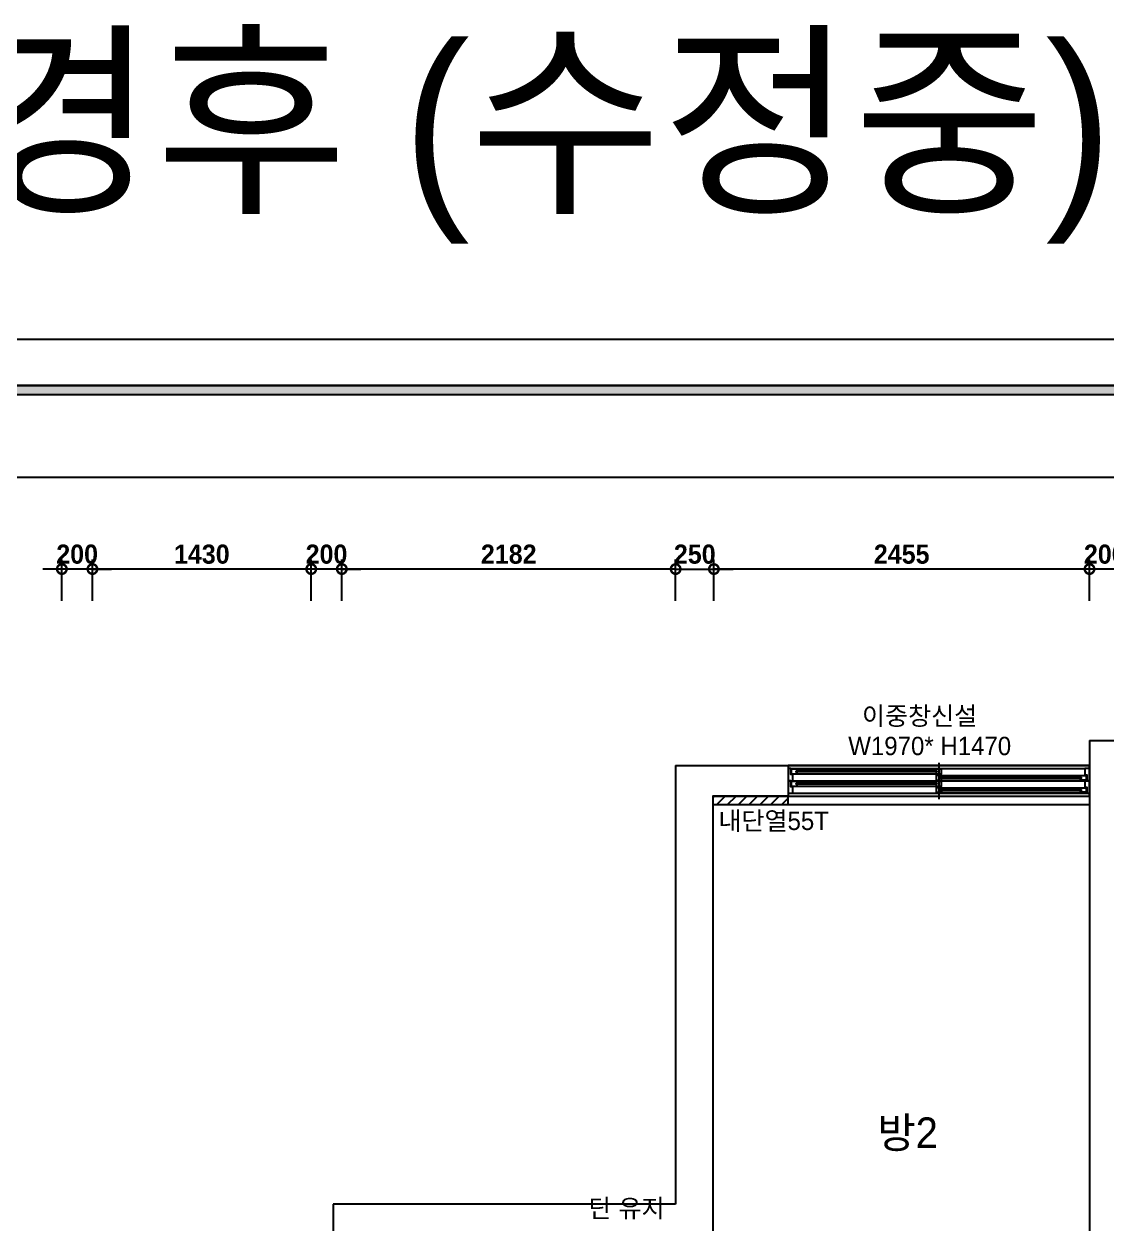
# Model space of a CAD drawing. Header units: inches. Extents: x 4138 to 127072, y -26315 to 43858.
# Drawn here: x 60375 to 67453, y 36012 to 43858 of the extents above; entities that cross this region are included whole.
import ezdxf
from ezdxf.enums import TextEntityAlignment as Align

# ---------------------------------------------------------------- set-up
doc = ezdxf.new("R2010")
doc.units = ezdxf.units.IN
doc.header["$LTSCALE"] = 50
doc.header["$MEASUREMENT"] = 0
for name, color, linetype in [('0-ELC TEXT', 7, 'Continuous'), ('02-WAL', 2, 'Continuous'), ('03-TEXT', 3, 'Continuous'), ('03-WAL NEW', 3, 'Continuous'), ('07-DIM', 5, 'Continuous'), ('07-DIM WAL', 5, 'Continuous'), ('FORM(YOURNAME)-11', 1, 'Continuous'), ('도면층4', 4, 'Continuous')]:
    doc.layers.add(name, color=color, linetype=linetype)
doc.styles.add('YOURNAME', font='HY울릉도M.TTF')
doc.styles.add('넥슨고딕', font='')
doc.styles.add('코레일둥고', font='Korail_Round_Gothic_Medium.ttf')
doc.styles.get('넥슨고딕').set_extended_font_data('NEXON Lv1 Gothic Bold', bold=True)
doc.dimstyles.new('50', dxfattribs={"dimscale": 50, "dimtxt": 2.5, "dimasz": 2.5, "dimexe": 1.25, "dimexo": 2, "dimtad": 1, "dimdec": 0, "dimtxsty": '넥슨고딕', "dimblk": 'DOTSMALL', "dimcen": 2.5, "dimclrd": 1, "dimclre": 1, "dimclrt": 2, "dimadec": 0, "dimazin": 0, "dimtfac": 1, "dimtdec": 0, "dimtix": 1, "dimtmove": 0, "dimatfit": 3, "dimldrblk": 'DOTSMALL', "dimfxl": 1.25, "dimarcsym": 0})

# ---------------------------------------------------------------- blocks, each defined once
blk = doc.blocks.new('FORM-PLAN')
at = {"layer": 'FORM(YOURNAME)-11'}
h = blk.add_hatch(color=256, dxfattribs=at)
h.dxf.hatch_style = 1
h.paths.add_polyline_path([(-71444, 55115), (10556, 55115), (10556, 54915), (-71444, 54915)])
h.paths.add_polyline_path([(-71444, -2085), (10556, -2085), (10556, -2285), (-71444, -2285)])
at = {"layer": 'Defpoints', "color": 158}
for points in [[(-71444, -2285), (10556, -2285), (10556, 55115), (-71444, 55115)], [(-69444, 53115), (-64, 53115), (-64, 1215), (-69444, 1215)]]:
    blk.add_lwpolyline(points, close=True, dxfattribs=at)
at = {"layer": 'FORM(YOURNAME)-11', "color": 250}
blk.add_lwpolyline([(-72444, -3285), (11556, -3285), (11556, 56115), (-72444, 56115)], close=True, dxfattribs=at)
at = {"layer": 'FORM(YOURNAME)-11'}
blk.add_lwpolyline([(-71444, 55115), (10556, 55115), (10556, 54915), (-71444, 54915)], close=True, dxfattribs=at)
at = {"layer": 'FORM(YOURNAME)-11', "color": 3, "style": 'YOURNAME'}
for tag, height, p in [('1', 450, (9905, 18188)), ('2', 450, (9905, 17544)), ('3', 450, (9905, 16257)), ('4', 450, (9905, 14326)), ('5', 515, (9905, 12009)), ('6', 515, (9905, 9757)), ('7', 515, (9905, 7504)), ('8', 515, (9905, 5252)), ('9', 515, (9905, 2999)), ('10', 515, (5655, 811)), ('11', 515, (9905, 747)), ('12', 515, (5655, -1441)), ('13', 515, (9905, -1441))]:
    blk.add_attdef(tag, text='', height=height, dxfattribs=at).set_placement(p, align=Align.MIDDLE_RIGHT)
blk = doc.blocks.new('FLOOR')
at = {"layer": '02-WAL'}
for p, q in [((45594.7, 47114.3), (45594.7, 46951.3)), ((45594.7, 47114.3), (52924.7, 47114.3)), ((42889.7, 46951.3), (45594.7, 46951.3)), ((42889.7, 46951.3), (42889.7, 44084.3)), ((43131.7, 46751.3), (43131.7, 42404.3)), ((43131.7, 46751.3), (45594.7, 46751.3)), ((45594.7, 46751.3), (45594.7, 42204.3)), ((40651.7, 44084.3), (40651.7, 42404.3)), ((42889.7, 44084.3), (40651.7, 44084.3))]:
    blk.add_line(p, q, dxfattribs=at)
at = {"layer": '도면층4'}
for p, q in [((43624.7, 46951.3), (43624.7, 46751.3)), ((45594.7, 46951.3), (43624.7, 46951.3)), ((43624.7, 46951.3), (43624.7, 46751.3)), ((43642.1, 46931.3), (45564.7, 46931.3)), ((43683.8, 46926.4), (44592.2, 46926.4)), ((44609.7, 46967.5), (44609.7, 46810.5)), ((45594.7, 46951.3), (45594.7, 46751.3)), ((45594.7, 46751.3), (45594.7, 46951.3)), ((43642.1, 46851.3), (45564.7, 46851.3)), ((43654.7, 46851.3), (45577.2, 46851.3)), ((43683.8, 46896.4), (43683.8, 46906.4)), ((43683.8, 46896.4), (44592.2, 46896.4)), ((43683.8, 46846.3), (44592.2, 46846.3)), ((44609.7, 46887.4), (44609.7, 46730.4)), ((44627.2, 46886), (45536, 46886)), ((44627.2, 46856), (45536, 46856)), ((43654.7, 46771.3), (45577.2, 46771.2)), ((43683.8, 46816.3), (43683.8, 46826.3)), ((43683.8, 46816.3), (44592.2, 46816.3)), ((44627.2, 46805.9), (45536, 46805.9)), ((44627.2, 46775.9), (45536, 46775.9)), ((43624.7, 46751.3), (45594.7, 46751.3))]:
    blk.add_line(p, q, dxfattribs=at)
for points in [[(43624.7, 46860.3), (43624.7, 46851.3), (43654.7, 46851.3), (43654.7, 46892.3), (43642.1, 46892.3), (43642.1, 46931.3), (43624.7, 46931.3), (43624.7, 46922.3)], [(43683.8, 46906.4), (43678.2, 46908.2), (43678.2, 46914.6), (43683.8, 46916.4), (43683.8, 46926.4), (43645.8, 46926.4), (43645.8, 46896.4), (43683.8, 46896.4)], [(43683.8, 46917.2), (43686.5, 46915.8), (43687, 46914.8), (43687.6, 46913.4)], [(44592.2, 46917.2), (44589.4, 46915.8), (44588.9, 46914.8), (44588.4, 46913.4)], [(45594.7, 46922.3), (45594.7, 46931.3), (45564.7, 46931.3), (45564.7, 46892.4), (45564.7, 46890.3), (45577.2, 46890.3), (45577.2, 46851.3), (45594.7, 46851.3), (45594.7, 46860.3)], [(43624.7, 46780.3), (43624.7, 46771.3), (43654.7, 46771.3), (43654.7, 46812.3), (43642.1, 46812.3), (43642.1, 46851.3), (43624.7, 46851.3), (43624.7, 46842.3)], [(43683.8, 46826.3), (43678.2, 46828.1), (43678.2, 46834.5), (43683.8, 46836.3), (43683.8, 46846.3), (43645.8, 46846.3), (43645.8, 46816.3), (43683.8, 46816.3)], [(44595.7, 46909.4), (43680.3, 46909.4), (43680.3, 46913.4), (44595.7, 46913.4), (44595.7, 46909.4), (44595.7, 46913.4)], [(43683.8, 46905.6), (43686.5, 46907), (43687, 46908), (43687.6, 46909.4)], [(43683.8, 46837.1), (43686.5, 46835.7), (43687, 46834.7), (43687.6, 46833.3)], [(44592.2, 46905.6), (44589.4, 46907), (44588.9, 46908), (44588.4, 46909.4)], [(44592.2, 46837.1), (44589.4, 46835.7), (44588.9, 46834.7), (44588.4, 46833.3)], [(44627.2, 46876.8), (44630, 46875.4), (44630.5, 46874.4), (44631, 46873)], [(44627.2, 46865.2), (44630, 46866.6), (44630.5, 46867.6), (44631, 46869)], [(45536, 46876.8), (45533.2, 46875.4), (45532.7, 46874.4), (45532.2, 46873)], [(45536, 46865.2), (45533.2, 46866.6), (45532.7, 46867.6), (45532.2, 46869)], [(45594.7, 46842.2), (45594.7, 46851.3), (45564.7, 46851.3), (45564.7, 46812.3), (45564.7, 46810.2), (45577.2, 46810.2), (45577.2, 46771.2), (45594.7, 46771.2), (45594.7, 46780.2)], [(44595.7, 46829.3), (43680.3, 46829.3), (43680.3, 46833.3), (44595.7, 46833.3), (44595.7, 46829.3), (44595.7, 46833.3)], [(43683.8, 46825.5), (43686.5, 46826.9), (43687, 46827.9), (43687.6, 46829.3)], [(44592.2, 46825.5), (44589.4, 46826.9), (44588.9, 46827.9), (44588.4, 46829.3)], [(44627.2, 46796.7), (44630, 46795.4), (44630.5, 46794.4), (44631, 46792.9)], [(44627.2, 46785.2), (44630, 46786.5), (44630.5, 46787.5), (44631, 46788.9)], [(45536, 46796.7), (45533.2, 46795.4), (45532.7, 46794.4), (45532.2, 46792.9)], [(45536, 46785.2), (45533.2, 46786.5), (45532.7, 46787.5), (45532.2, 46788.9)]]:
    blk.add_lwpolyline(points, dxfattribs=at)
for points in [[(44597.7, 46908.2), (44592.2, 46906.4), (44592.2, 46896.4), (44627.2, 46896.4), (44627.2, 46926.4), (44592.2, 46926.4), (44592.2, 46916.4), (44597.7, 46914.6)], [(44592.2, 46856), (44627.2, 46856), (44627.2, 46866), (44621.7, 46867.8), (44621.7, 46874.3), (44627.2, 46876), (44627.2, 46886), (44592.2, 46886)], [(44597.7, 46828.1), (44592.2, 46826.3), (44592.2, 46816.3), (44627.2, 46816.3), (44627.2, 46846.3), (44592.2, 46846.3), (44592.2, 46836.3), (44597.7, 46834.5)], [(45539.5, 46869), (44623.7, 46869), (44623.7, 46873), (45539.5, 46873)], [(45541.5, 46874.3), (45536, 46876), (45536, 46886), (45574, 46886), (45574, 46856), (45536, 46856), (45536, 46866), (45541.5, 46867.8)], [(44592.2, 46775.9), (44627.2, 46775.9), (44627.2, 46785.9), (44621.7, 46787.7), (44621.7, 46794.2), (44627.2, 46795.9), (44627.2, 46805.9), (44592.2, 46805.9)], [(45539.5, 46788.9), (44623.7, 46788.9), (44623.7, 46792.9), (45539.5, 46792.9)], [(45541.5, 46794.2), (45536, 46795.9), (45536, 46805.9), (45574, 46805.9), (45574, 46775.9), (45536, 46775.9), (45536, 46785.9), (45541.5, 46787.7)]]:
    blk.add_lwpolyline(points, close=True, dxfattribs=at)
blk = doc.blocks.new('_DOTSMALL')
at = {"color": 0, "linetype": 'ByBlock', "const_width": 0.5}
blk.add_lwpolyline([(-0.0625, 0, 1), (0.0625, 0, 1)], format="xyb", close=True, dxfattribs=at)
blk = doc.blocks.new('*D243')
at = {"layer": '07-DIM', "color": 1, "lineweight": -2, "transparency": 16777216}
for p, q in [((67338.9, 40086.1), (67338.9, 40356.5)), ((67538.9, 40086.1), (67538.9, 40356.5)), ((67338.9, 40294), (67213.9, 40294)), ((67538.9, 40294), (67338.9, 40294)), ((67538.9, 40294), (67663.9, 40294))]:
    blk.add_line(p, q, dxfattribs=at)
at = {"layer": 'Defpoints', "color": 0, "transparency": 16777216}
for p in [(67338.9, 40294), (67338.9, 39986.1), (67538.9, 39986.1)]:
    blk.add_point(p, dxfattribs=at)
at = {"layer": '07-DIM', "color": 1, "lineweight": -2, "transparency": 16777216, "xscale": 125, "yscale": 125, "zscale": 125}
blk.add_blockref('_DOTSMALL', (67338.9, 40294), dxfattribs=at)
at = {"layer": '07-DIM', "color": 1, "lineweight": -2, "transparency": 16777216, "xscale": 125, "yscale": 125, "zscale": 125, "rotation": 180}
blk.add_blockref('_DOTSMALL', (67538.9, 40294), dxfattribs=at)
at = {"layer": '07-DIM', "color": 2, "transparency": 16777216, "insert": (67438.9, 40390.8), "char_height": 125, "attachment_point": 5, "style": '넥슨고딕'}
blk.add_mtext('200', dxfattribs=at)
blk = doc.blocks.new('*D244')
at = {"layer": '07-DIM', "color": 1, "lineweight": -2, "transparency": 16777216}
for p, q in [((64883.9, 40086.1), (64883.9, 40356.5)), ((67338.9, 40086.1), (67338.9, 40356.5)), ((67338.9, 40294), (64883.9, 40294))]:
    blk.add_line(p, q, dxfattribs=at)
at = {"layer": 'Defpoints', "color": 0, "transparency": 16777216}
for p in [(64883.9, 40294), (64883.9, 39986.1), (67338.9, 39986.1)]:
    blk.add_point(p, dxfattribs=at)
at = {"layer": '07-DIM', "color": 1, "lineweight": -2, "transparency": 16777216, "xscale": 125, "yscale": 125, "zscale": 125, "rotation": 180}
blk.add_blockref('_DOTSMALL', (64883.9, 40294), dxfattribs=at)
at = {"layer": '07-DIM', "color": 1, "lineweight": -2, "transparency": 16777216, "xscale": 125, "yscale": 125, "zscale": 125}
blk.add_blockref('_DOTSMALL', (67338.9, 40294), dxfattribs=at)
at = {"layer": '07-DIM', "color": 2, "transparency": 16777216, "insert": (66111.4, 40390.8), "char_height": 125, "attachment_point": 5, "style": '넥슨고딕'}
blk.add_mtext('2455', dxfattribs=at)
blk = doc.blocks.new('*D245')
at = {"layer": '07-DIM', "color": 1, "lineweight": -2, "transparency": 16777216}
for p, q in [((64633.9, 40086.1), (64633.9, 40356.5)), ((64883.9, 40086.1), (64883.9, 40356.5)), ((64633.9, 40294), (64508.9, 40294)), ((64633.9, 40294), (64883.9, 40294)), ((64883.9, 40294), (65008.9, 40294))]:
    blk.add_line(p, q, dxfattribs=at)
at = {"layer": 'Defpoints', "color": 0, "transparency": 16777216}
for p in [(64883.9, 40294), (64633.9, 39986.1), (64883.9, 39986.1)]:
    blk.add_point(p, dxfattribs=at)
at = {"layer": '07-DIM', "color": 1, "lineweight": -2, "transparency": 16777216, "xscale": 125, "yscale": 125, "zscale": 125}
blk.add_blockref('_DOTSMALL', (64633.9, 40294), dxfattribs=at)
at = {"layer": '07-DIM', "color": 1, "lineweight": -2, "transparency": 16777216, "xscale": 125, "yscale": 125, "zscale": 125, "rotation": 180}
blk.add_blockref('_DOTSMALL', (64883.9, 40294), dxfattribs=at)
at = {"layer": '07-DIM', "color": 2, "transparency": 16777216, "insert": (64758.9, 40390.8), "char_height": 125, "attachment_point": 5, "style": '넥슨고딕'}
blk.add_mtext('250', dxfattribs=at)
blk = doc.blocks.new('*D246')
at = {"layer": '07-DIM', "color": 1, "lineweight": -2, "transparency": 16777216}
for p, q in [((62451.9, 40086.1), (62451.9, 40356.5)), ((64633.9, 40086.1), (64633.9, 40356.5)), ((64633.9, 40294), (62451.9, 40294))]:
    blk.add_line(p, q, dxfattribs=at)
at = {"layer": 'Defpoints', "color": 0, "transparency": 16777216}
for p in [(62451.9, 40294), (62451.9, 39986.1), (64633.9, 39986.1)]:
    blk.add_point(p, dxfattribs=at)
at = {"layer": '07-DIM', "color": 1, "lineweight": -2, "transparency": 16777216, "xscale": 125, "yscale": 125, "zscale": 125, "rotation": 180}
blk.add_blockref('_DOTSMALL', (62451.9, 40294), dxfattribs=at)
at = {"layer": '07-DIM', "color": 1, "lineweight": -2, "transparency": 16777216, "xscale": 125, "yscale": 125, "zscale": 125}
blk.add_blockref('_DOTSMALL', (64633.9, 40294), dxfattribs=at)
at = {"layer": '07-DIM', "color": 2, "transparency": 16777216, "insert": (63542.9, 40390.8), "char_height": 125, "attachment_point": 5, "style": '넥슨고딕'}
blk.add_mtext('2182', dxfattribs=at)
blk = doc.blocks.new('*D247')
at = {"layer": '07-DIM', "color": 1, "lineweight": -2, "transparency": 16777216}
for p, q in [((62251.9, 40086.1), (62251.9, 40356.5)), ((62451.9, 40086.1), (62451.9, 40356.5)), ((62251.9, 40294), (62126.9, 40294)), ((62451.9, 40294), (62251.9, 40294)), ((62451.9, 40294), (62576.9, 40294))]:
    blk.add_line(p, q, dxfattribs=at)
at = {"layer": 'Defpoints', "color": 0, "transparency": 16777216}
for p in [(62251.9, 40294), (62251.9, 39986.1), (62451.9, 39986.1)]:
    blk.add_point(p, dxfattribs=at)
at = {"layer": '07-DIM', "color": 1, "lineweight": -2, "transparency": 16777216, "xscale": 125, "yscale": 125, "zscale": 125}
blk.add_blockref('_DOTSMALL', (62251.9, 40294), dxfattribs=at)
at = {"layer": '07-DIM', "color": 1, "lineweight": -2, "transparency": 16777216, "xscale": 125, "yscale": 125, "zscale": 125, "rotation": 180}
blk.add_blockref('_DOTSMALL', (62451.9, 40294), dxfattribs=at)
at = {"layer": '07-DIM', "color": 2, "transparency": 16777216, "insert": (62351.9, 40390.8), "char_height": 125, "attachment_point": 5, "style": '넥슨고딕'}
blk.add_mtext('200', dxfattribs=at)
blk = doc.blocks.new('*D248')
at = {"layer": '07-DIM', "color": 1, "lineweight": -2, "transparency": 16777216}
for p, q in [((60821.9, 40086.1), (60821.9, 40356.5)), ((62251.9, 40086.1), (62251.9, 40356.5)), ((62251.9, 40294), (60821.9, 40294))]:
    blk.add_line(p, q, dxfattribs=at)
at = {"layer": 'Defpoints', "color": 0, "transparency": 16777216}
for p in [(60821.9, 40294), (60821.9, 39986.1), (62251.9, 39986.1)]:
    blk.add_point(p, dxfattribs=at)
at = {"layer": '07-DIM', "color": 1, "lineweight": -2, "transparency": 16777216, "xscale": 125, "yscale": 125, "zscale": 125, "rotation": 180}
blk.add_blockref('_DOTSMALL', (60821.9, 40294), dxfattribs=at)
at = {"layer": '07-DIM', "color": 1, "lineweight": -2, "transparency": 16777216, "xscale": 125, "yscale": 125, "zscale": 125}
blk.add_blockref('_DOTSMALL', (62251.9, 40294), dxfattribs=at)
at = {"layer": '07-DIM', "color": 2, "transparency": 16777216, "insert": (61536.9, 40390.8), "char_height": 125, "attachment_point": 5, "style": '넥슨고딕'}
blk.add_mtext('1430', dxfattribs=at)
blk = doc.blocks.new('*D249')
at = {"layer": '07-DIM', "color": 1, "lineweight": -2, "transparency": 16777216}
for p, q in [((60621.9, 40086.1), (60621.9, 40356.5)), ((60821.9, 40086.1), (60821.9, 40356.5)), ((60621.9, 40294), (60496.9, 40294)), ((60821.9, 40294), (60621.9, 40294)), ((60821.9, 40294), (60946.9, 40294))]:
    blk.add_line(p, q, dxfattribs=at)
at = {"layer": 'Defpoints', "color": 0, "transparency": 16777216}
for p in [(60621.9, 40294), (60621.9, 39986.1), (60821.9, 39986.1)]:
    blk.add_point(p, dxfattribs=at)
at = {"layer": '07-DIM', "color": 1, "lineweight": -2, "transparency": 16777216, "xscale": 125, "yscale": 125, "zscale": 125}
blk.add_blockref('_DOTSMALL', (60621.9, 40294), dxfattribs=at)
at = {"layer": '07-DIM', "color": 1, "lineweight": -2, "transparency": 16777216, "xscale": 125, "yscale": 125, "zscale": 125, "rotation": 180}
blk.add_blockref('_DOTSMALL', (60821.9, 40294), dxfattribs=at)
at = {"layer": '07-DIM', "color": 2, "transparency": 16777216, "insert": (60721.9, 40390.8), "char_height": 125, "attachment_point": 5, "style": '넥슨고딕'}
blk.add_mtext('200', dxfattribs=at)

msp = doc.modelspace()

# ---------------------------------------------------------------- hatches: boundary and pattern name
at = {"layer": '03-WAL NEW'}
h = msp.add_hatch(dxfattribs=at)
h.set_pattern_fill('_USER', color=256, scale=50, angle=45, pattern_type=0)
h.set_pattern_definition([(45, (-3941.79, 3568.69), (-35.35534, 35.35534), [])])
h.paths.add_polyline_path([(64875.9, 38755), (65368.9, 38755), (65368.9, 38810), (64875.9, 38810)])

# ---------------------------------------------------------------- linework, layer by layer
msp.add_line((65360.9, 38755), (67338.9, 38755), dxfattribs=at)
msp.add_lwpolyline([(64875.9, 38755), (65368.9, 38755), (65368.9, 38810), (64875.9, 38810)], close=True, dxfattribs=at)

# ---------------------------------------------------------------- block references
msp.add_blockref('FLOOR', (21744.2, -7941.3))
at = {"layer": '07-DIM WAL', "xscale": 0.3, "yscale": 0.3, "zscale": 0.3}
msp.add_blockref('FORM-PLAN', (78071.7, 24959.4), dxfattribs=at)

# ---------------------------------------------------------------- texts
at = {"layer": '0-ELC TEXT', "style": '코레일둥고'}
for s, p in [('이중창신설', (65852, 39274)), ('내단열55T', (64913.4, 38588.1)), ('단 유지', (64065.9, 36055.3))]:
    msp.add_text(s, height=120, dxfattribs=at).set_placement(p)
msp.add_text('W1970* H1470', height=120, dxfattribs=at).set_placement((66294.5, 39077.4), align=Align.CENTER)
at = {"layer": '03-TEXT', "style": '코레일둥고'}
for s, height, p in [('변경후 (수정중)', 1000, (63105.9, 42722.7)), ('방2', 200, (66149.8, 36509.1))]:
    msp.add_text(s, height=height, dxfattribs=at).set_placement(p, align=Align.CENTER)

# ---------------------------------------------------------------- dimensions: what is measured, and where the dimension line sits
at = {"layer": '07-DIM'}
for base, p1, p2, picture, middle in [((60621.9, 40294), (60821.9, 39986.1), (60621.9, 39986.1), '*D249', (60721.9, 40390.8)), ((60821.9, 40294), (62251.9, 39986.1), (60821.9, 39986.1), '*D248', (61536.9, 40390.8)), ((62251.9, 40294), (62451.9, 39986.1), (62251.9, 39986.1), '*D247', (62351.9, 40390.8)), ((62451.9, 40294), (64633.9, 39986.1), (62451.9, 39986.1), '*D246', (63542.9, 40390.8)), ((64883.9, 40294), (64633.9, 39986.1), (64883.9, 39986.1), '*D245', (64758.9, 40390.8)), ((64883.9, 40294), (67338.9, 39986.1), (64883.9, 39986.1), '*D244', (66111.4, 40390.8)), ((67338.9, 40294), (67538.9, 39986.1), (67338.9, 39986.1), '*D243', (67438.9, 40390.8))]:
    dim = msp.add_linear_dim(base=base, p1=p1, p2=p2, dimstyle='50', dxfattribs=at)
    dim.commit()
    dim.dimension.update_dxf_attribs({"geometry": picture, "text_midpoint": middle})

doc.saveas('drawing.dxf')
